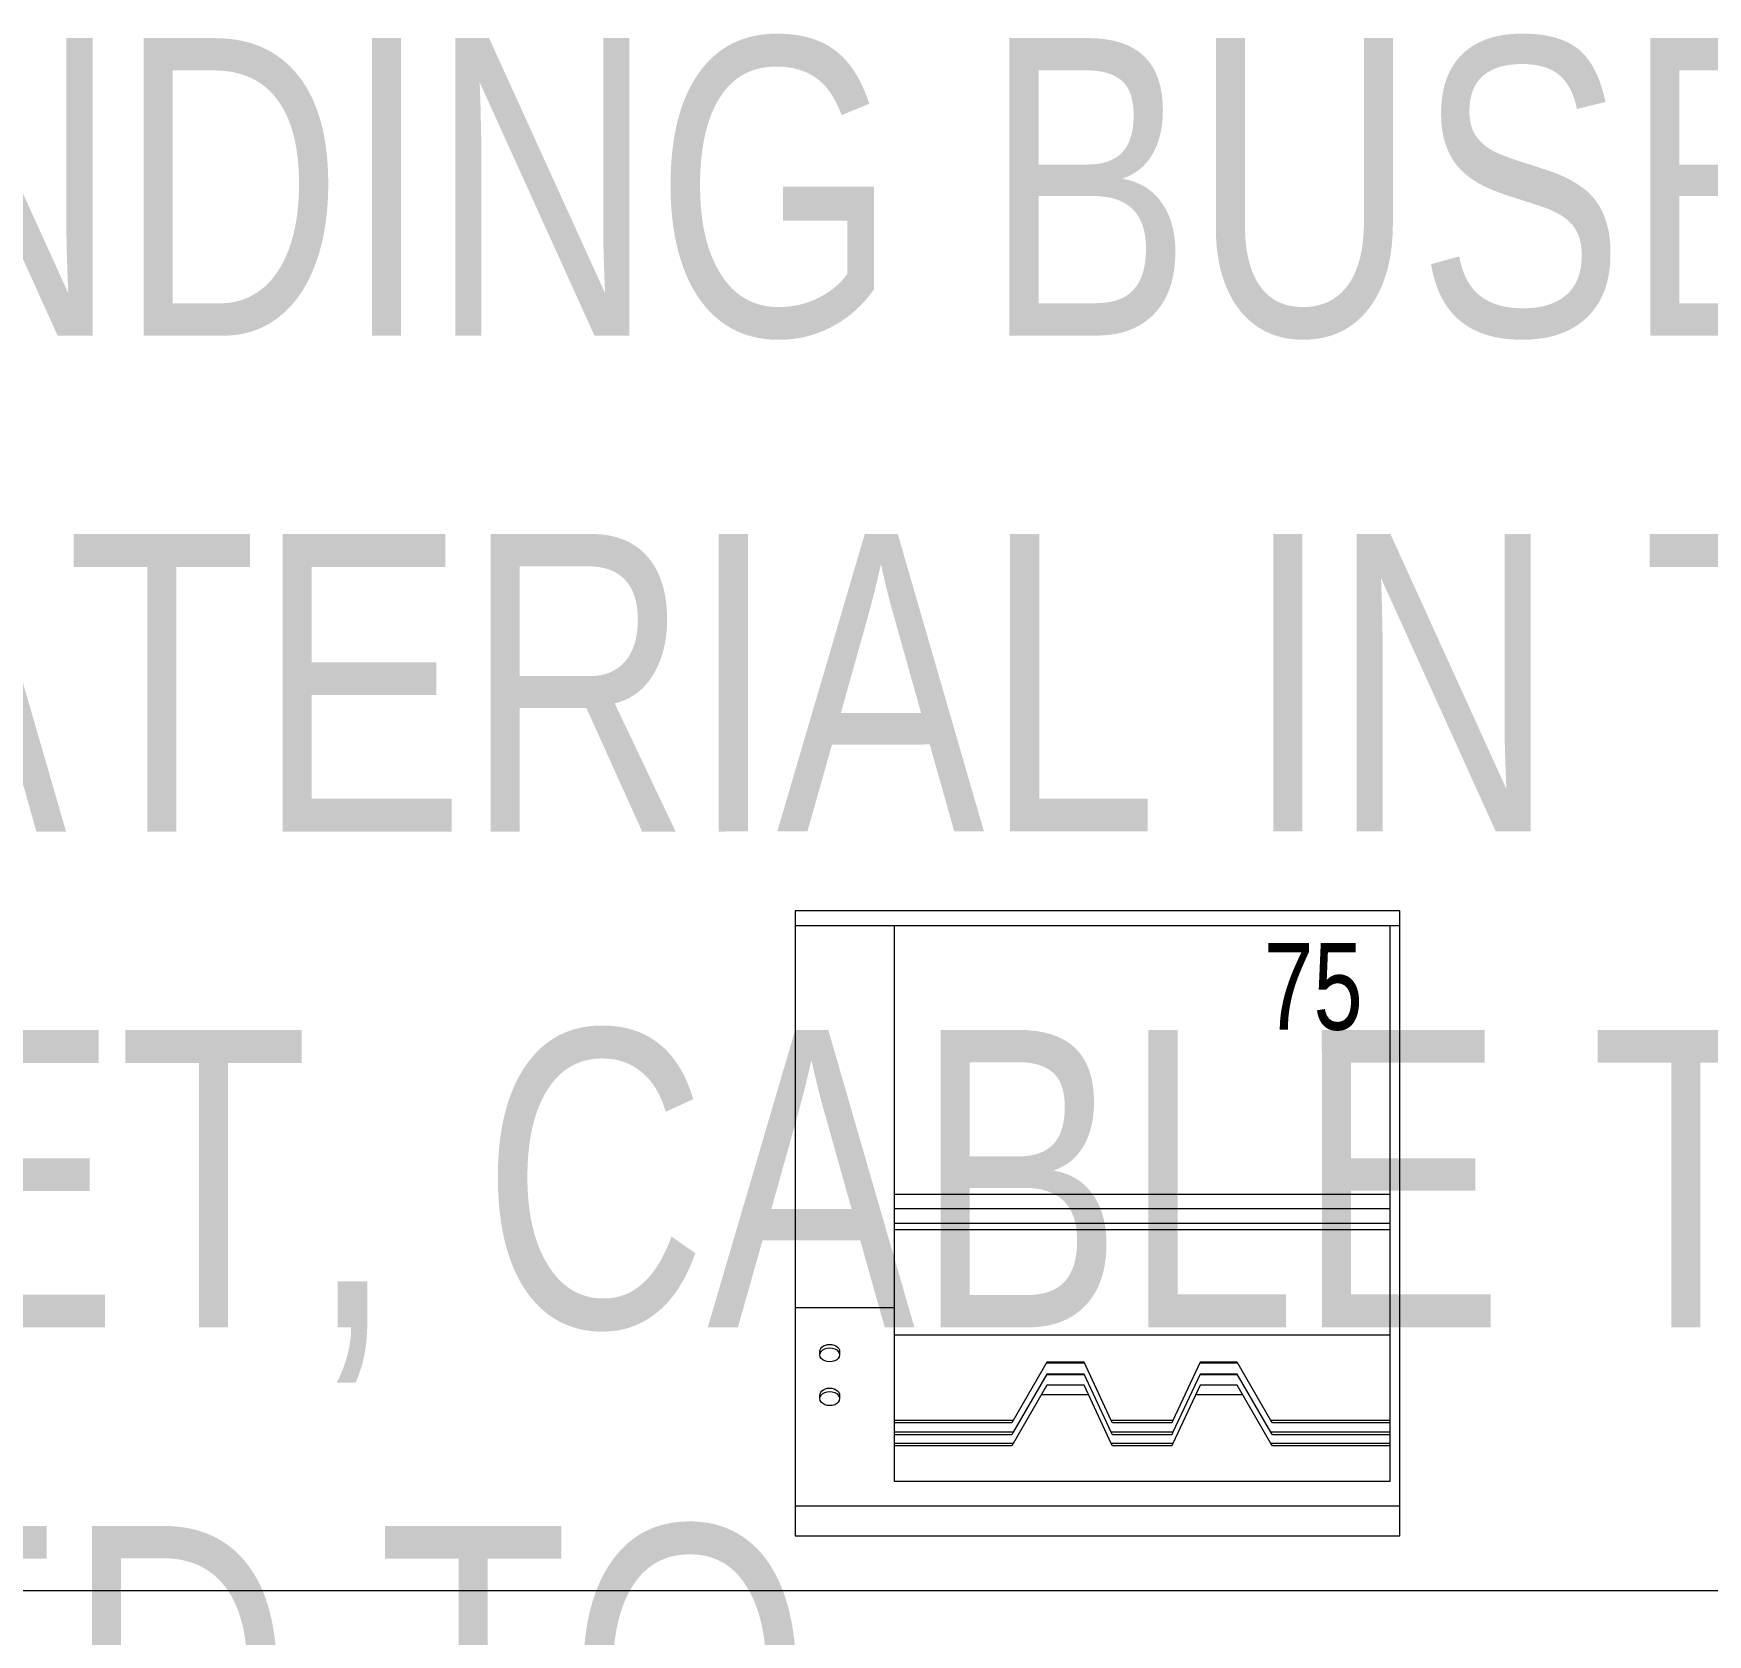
# Model space of a CAD drawing. Header units: metres. Extents: x -18745 to 220762, y -1579758 to -1356048.
# Drawn here: x 111658 to 113346, y -1438392 to -1436777 of the extents above; entities that cross this region are included whole.
import ezdxf
from ezdxf import colors
from ezdxf.entities.mleader import LeaderData, LeaderLine
from ezdxf.math import Vec2, Vec3

# ---------------------------------------------------------------- set-up
doc = ezdxf.new("R2010")
doc.units = ezdxf.units.M
doc.linetypes.add('DASHED2', pattern=[0.375, 0.25, -0.125])
doc.layers.get('0').update_dxf_attribs({"lineweight": 0})
for name, color, linetype, lineweight in [('A-100 - Copy$0$Medical Equipment and Furniture', 8, 'Continuous', 0), ('A-100 - Copy$0$Walls', 8, 'Continuous', 0), ('E-GRND', 94, 'DASHED2', 40)]:
    doc.layers.add(name, color=color, linetype=linetype, lineweight=lineweight)
doc.styles.add('A-100 - Copy$0$X3G_ENTITY_257CFD', font='swisscl.ttf', dxfattribs={"height": 200})
doc.styles.add('ROMANS', font='romans.shx', dxfattribs={"width": 0.85})

# ---------------------------------------------------------------- blocks, each defined once
blk = doc.blocks.new('A-100 - Copy$0$FILM PRINTER MULTI FORMAT FOR RADIOLOGY DEPARTMENT')
at = {"layer": 'A-100 - Copy$0$Medical Equipment and Furniture'}
for p, q in [((-803237.1, -359655.8, 2.4), (-803847.1, -359655.8, 2.4)), ((-803747.1, -359670.8, 2.4), (-803847.1, -359670.8, 2.4)), ((-803247.1, -359670.8, 2.4), (-803747.1, -359670.8, 2.4)), ((-803747.1, -359670.8, 2.4), (-803747.1, -360055.8, 2.4)), ((-803247.1, -360055.8, 2.4), (-803247.1, -359670.8, 2.4)), ((-803237.1, -359670.8, 2.4), (-803247.1, -359670.8, 2.4)), ((-803747.1, -359941.4, 2.4), (-803247.1, -359941.4, 2.4)), ((-803747.1, -359956, 2.4), (-803247.1, -359956, 2.4)), ((-803247.1, -359970.9, 2.4), (-803747.1, -359970.9, 2.4)), ((-803247.1, -359977.3, 2.4), (-803747.1, -359977.3, 2.4)), ((-803847.1, -360055.8, 2.4), (-803747.1, -360055.8, 2.4)), ((-803747.1, -360055.8, 2.4), (-803747.1, -360083.9, 2.4)), ((-803247.1, -360083.9, 2.4), (-803247.1, -360055.8, 2.4)), ((-803747.1, -360083.6, 2.4), (-803747.1, -360169.5, 2.4)), ((-803247.1, -360083.6, 2.4), (-803747.1, -360083.6, 2.4)), ((-803247.1, -360169.5, 2.4), (-803247.1, -360083.6, 2.4)), ((-803822.1, -360103.5, 2.4), (-803822.1, -360100, 2.4)), ((-803802.1, -360100, 2.4), (-803802.1, -360103.5, 2.4)), ((-803593.1, -360110.8, 2.4), (-803627, -360169.5, 2.4)), ((-803593.5, -360111.4, 2.4), (-803555.4, -360111.4, 2.4)), ((-803555.6, -360110.8, 2.4), (-803593.1, -360110.8, 2.4)), ((-803528.3, -360169.5, 2.4), (-803555.6, -360110.8, 2.4)), ((-803438.6, -360110.8, 2.4), (-803466, -360169.5, 2.4)), ((-803438.9, -360111.4, 2.4), (-803400.8, -360111.4, 2.4)), ((-803401.1, -360110.8, 2.4), (-803438.6, -360110.8, 2.4)), ((-803367.2, -360169.5, 2.4), (-803401.1, -360110.8, 2.4)), ((-803593.1, -360122.9, 2.4), (-803627, -360181.5, 2.4)), ((-803593.1, -360134.1, 2.4), (-803627, -360192.8, 2.4)), ((-803593.5, -360123.4, 2.4), (-803555.4, -360123.4, 2.4)), ((-803555.6, -360122.9, 2.4), (-803593.1, -360122.9, 2.4)), ((-803555.6, -360134.1, 2.4), (-803593.1, -360134.1, 2.4)), ((-803528.3, -360181.5, 2.4), (-803555.6, -360122.9, 2.4)), ((-803528.3, -360192.8, 2.4), (-803555.6, -360134.1, 2.4)), ((-803438.6, -360122.9, 2.4), (-803466, -360181.5, 2.4)), ((-803438.6, -360134.1, 2.4), (-803466, -360192.8, 2.4)), ((-803438.9, -360123.4, 2.4), (-803400.8, -360123.4, 2.4)), ((-803401.1, -360122.9, 2.4), (-803438.6, -360122.9, 2.4)), ((-803401.1, -360134.1, 2.4), (-803438.6, -360134.1, 2.4)), ((-803367.2, -360181.5, 2.4), (-803401.1, -360122.9, 2.4)), ((-803367.2, -360192.8, 2.4), (-803401.1, -360134.1, 2.4)), ((-803822.1, -360147.6, 2.4), (-803822.1, -360144.1, 2.4)), ((-803802.1, -360144.1, 2.4), (-803802.1, -360147.6, 2.4)), ((-803598.5, -360143.4, 2.4), (-803551.3, -360143.4, 2.4)), ((-803442.9, -360143.4, 2.4), (-803395.8, -360143.4, 2.4)), ((-803747.1, -360169.5, 2.4), (-803747.1, -360172, 2.4)), ((-803627, -360169.5, 2.4), (-803747.1, -360169.5, 2.4)), ((-803628.5, -360172, 2.4), (-803747.1, -360172, 2.4)), ((-803747.1, -360172.1, 2.4), (-803747.1, -360181.5, 2.4)), ((-803627, -360169.5, 2.4), (-803628.5, -360172, 2.4)), ((-803466, -360169.5, 2.4), (-803528.3, -360169.5, 2.4)), ((-803527.1, -360172, 2.4), (-803528.3, -360169.5, 2.4)), ((-803467.1, -360172, 2.4), (-803527.1, -360172, 2.4)), ((-803466, -360169.5, 2.4), (-803467.1, -360172, 2.4)), ((-803365.8, -360172, 2.4), (-803367.2, -360169.5, 2.4)), ((-803247.1, -360169.5, 2.4), (-803367.2, -360169.5, 2.4)), ((-803247.1, -360172, 2.4), (-803365.8, -360172, 2.4)), ((-803247.1, -360172, 2.4), (-803247.1, -360169.5, 2.4)), ((-803247.1, -360181.5, 2.4), (-803247.1, -360172.1, 2.4)), ((-803747.1, -360181.5, 2.4), (-803747.1, -360184, 2.4)), ((-803627, -360181.5, 2.4), (-803747.1, -360181.5, 2.4)), ((-803628.5, -360184, 2.4), (-803747.1, -360184, 2.4)), ((-803747.1, -360184, 2.4), (-803747.1, -360192.8, 2.4)), ((-803627, -360181.5, 2.4), (-803628.5, -360184, 2.4)), ((-803466, -360181.5, 2.4), (-803528.3, -360181.5, 2.4)), ((-803527.1, -360184, 2.4), (-803528.3, -360181.5, 2.4)), ((-803467.1, -360184, 2.4), (-803527.1, -360184, 2.4)), ((-803466, -360181.5, 2.4), (-803467.1, -360184, 2.4)), ((-803365.8, -360184, 2.4), (-803367.2, -360181.5, 2.4)), ((-803247.1, -360181.5, 2.4), (-803367.2, -360181.5, 2.4)), ((-803247.1, -360184, 2.4), (-803365.8, -360184, 2.4)), ((-803247.1, -360184, 2.4), (-803247.1, -360181.5, 2.4)), ((-803247.1, -360192.8, 2.4), (-803247.1, -360184, 2.4)), ((-803747.1, -360192.8, 2.4), (-803747.1, -360195.3, 2.4)), ((-803627, -360192.8, 2.4), (-803747.1, -360192.8, 2.4)), ((-803628.5, -360195.3, 2.4), (-803747.1, -360195.3, 2.4)), ((-803747.1, -360195.3, 2.4), (-803747.1, -360230.8, 2.4)), ((-803627, -360192.8, 2.4), (-803628.5, -360195.3, 2.4)), ((-803466, -360192.8, 2.4), (-803528.3, -360192.8, 2.4)), ((-803527.1, -360195.3, 2.4), (-803528.3, -360192.8, 2.4)), ((-803467.1, -360195.3, 2.4), (-803527.1, -360195.3, 2.4)), ((-803466, -360192.8, 2.4), (-803467.1, -360195.3, 2.4)), ((-803365.8, -360195.3, 2.4), (-803367.2, -360192.8, 2.4)), ((-803247.1, -360192.8, 2.4), (-803367.2, -360192.8, 2.4)), ((-803247.1, -360195.3, 2.4), (-803365.8, -360195.3, 2.4)), ((-803247.1, -360195.3, 2.4), (-803247.1, -360192.8, 2.4)), ((-803247.1, -360230.8, 2.4), (-803247.1, -360195.3, 2.4)), ((-803747.1, -360230.8, 2.4), (-803247.1, -360230.8, 2.4)), ((-803847.1, -360255.8, 2.4), (-803237.1, -360255.8, 2.4))]:
    blk.add_line(p, q, dxfattribs=at)
at = {"layer": 'A-100 - Copy$0$Medical Equipment and Furniture', "elevation": 2.4}
blk.add_lwpolyline([(-803237.1, -359655.8), (-803847.1, -359655.8), (-803847.1, -360285.8), (-803237.1, -360285.8), (-803237.1, -359655.8)], dxfattribs=at)
at = {"layer": 'A-100 - Copy$0$Medical Equipment and Furniture', "extrusion": (0, 0, -1)}
for centre, major_axis, start_param, end_param in [((-803812.1, -360100, 2.4), (-10, 0), 6.039227, 7.853982), ((-803812.1, -360103.5, 2.4), (10, 0), 1.570796, 4.712389), ((-803812.1, -360100, 2.4), (-10, 0), 1.570796, 3.385551), ((-803812.1, -360103.5, 2.4), (-10, 0), 1.570796, 4.712389), ((-803812.1, -360144.1, 2.4), (-10, 0), 6.039227, 7.853982), ((-803812.1, -360144.1, 2.4), (-10, 0), 1.570796, 3.385551), ((-803812.1, -360147.6, 2.4), (-10, 0), 4.712389, 7.853982), ((-803812.1, -360147.6, 2.4), (10, 0), 4.712389, 7.853982)]:
    blk.add_ellipse(centre, major_axis=major_axis, ratio=0.707107, start_param=start_param, end_param=end_param, dxfattribs=at)
blk = doc.blocks.new('A-100 - Copy')
at = {"layer": 'A-100 - Copy$0$Walls'}
blk.add_line((115033.8, -1438347.7, 2.4), (109430.3, -1438347.7, 2.4), dxfattribs=at)
at = {"layer": 'A-100 - Copy$0$Medical Equipment and Furniture'}
blk.add_blockref('A-100 - Copy$0$FILM PRINTER MULTI FORMAT FOR RADIOLOGY DEPARTMENT', (916272.9, -1078006.2, -2.4), dxfattribs=at)
at = {"layer": 'A-100 - Copy$0$Medical Equipment and Furniture', "insert": (112948.5, -1437783, 0), "char_height": 87.47, "attachment_point": 8, "style": 'A-100 - Copy$0$X3G_ENTITY_257CFD'}
blk.add_mtext('75', dxfattribs=at)

msp = doc.modelspace()

# ---------------------------------------------------------------- block references
msp.add_blockref('A-100 - Copy', (0, 0))

# ---------------------------------------------------------------- next in the draw order: leaders
at = {"layer": 'E-GRND', "linetype": 'ByBlock', "ltscale": 400}
ml = msp.add_multileader_mtext('Standard', dxfattribs=at)
ml.set_content('{\\fArial|b0|i0|c0|p34;\\W0.75;\\C256;GROUNDING BUSBAR - MAMMOGRAPHY\\PALL MATERIAL IN THIS ROOM SUCH CABINET, CABLE TRAY, ETC... SHALL BE BONDED TO}', color=140, style='ROMANS')
ml.set_leader_properties(color=181, lineweight=-1)
ml.build(insert=Vec2(0, 0))
ml.multileader.update_dxf_attribs({"dogleg_length": 319.7, "arrow_head_size": 200})
ctx = ml.context
ctx.base_point, ctx.char_height, ctx.arrow_head_size, ctx.landing_gap_size, ctx.plane_origin, ctx.plane_x_axis, ctx.plane_y_axis = Vec3(110373.4, -1436934.5, 2.4), 300, 200, 200, Vec3(114712.3, -1444490.3, 2.4), Vec3(1, 0.000063), Vec3(-0.000063, 1)
notes = []
notes.append((ctx, [(1, (1, 1, 0), (109931.4, -1436934.5, 2.4), (1, 0.000063), 442, [(0, [(109430.3, -1438657.7, 2.4)], 0, [])])]))
ctx.mtext.insert, ctx.mtext.text_direction, ctx.mtext.rotation, ctx.mtext.width, ctx.mtext.defined_height, ctx.mtext.flow_direction = Vec3(110573.4, -1436781.9, 2.4), Vec3(1, 0.000063), 0.000063, 6361.861, 2607.8, 5
for ctx, leaders in notes:
    for number, flags, end, landing, length, lines in leaders:
        leader = LeaderData()
        leader.index, (leader.has_last_leader_line, leader.has_dogleg_vector, leader.attachment_direction) = number, flags
        leader.last_leader_point, leader.dogleg_vector, leader.dogleg_length = Vec3(end), Vec3(landing), length
        for number, points, colour, breaks in lines:
            line = LeaderLine()
            line.index, line.vertices, line.color, line.breaks = number, Vec3.list(points), colors.encode_raw_color(colour), breaks
            leader.lines.append(line)
        ctx.leaders.append(leader)

doc.saveas('drawing.dxf')
